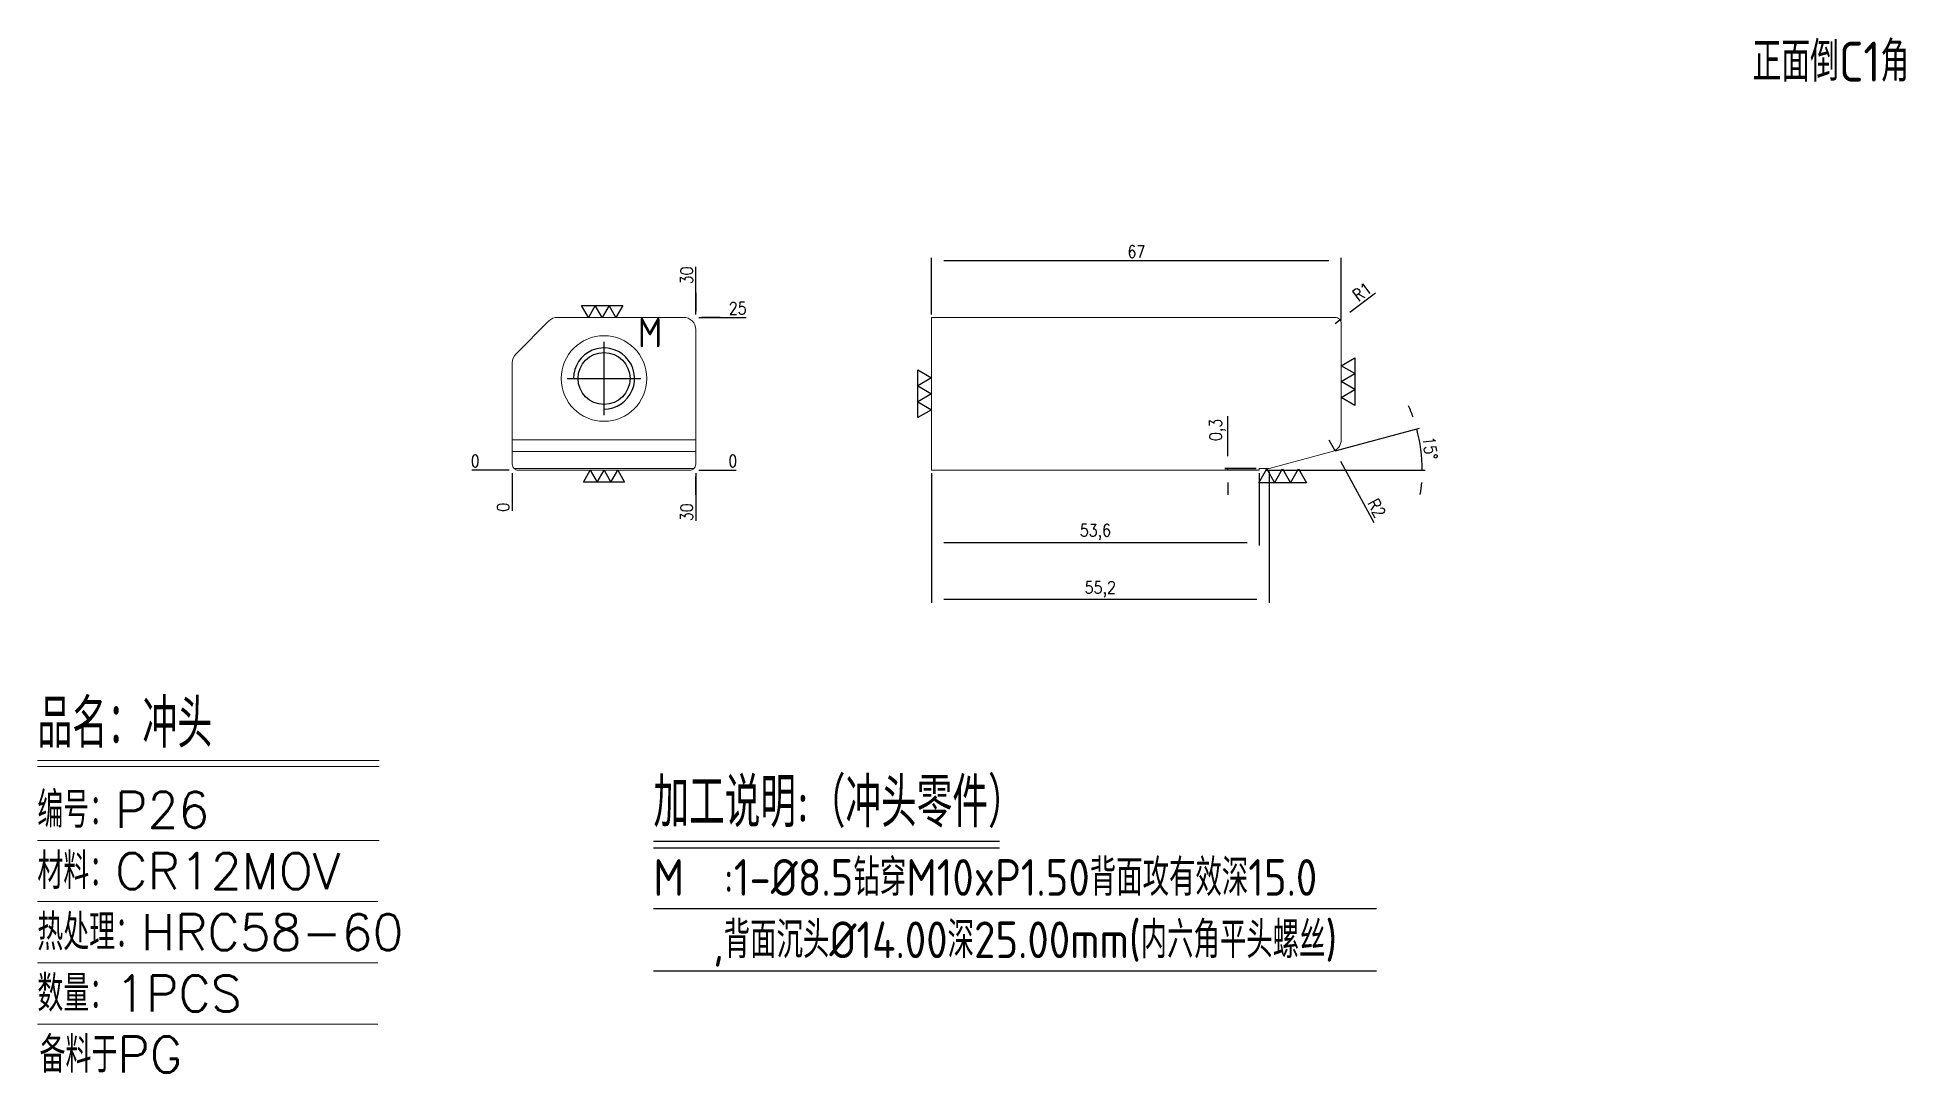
# Model space of a CAD drawing. Header units: millimetres. Extents: x 123308 to 123614, y 10963 to 11133.
import ezdxf
from ezdxf.enums import TextEntityAlignment as Align

# ---------------------------------------------------------------- set-up
doc = ezdxf.new("R2010")
doc.units = ezdxf.units.MM
doc.linetypes.add('CENTER', pattern=[0])
doc.linetypes.add('HIDDEN', pattern=[0])
for name, color, linetype in [('DIM', 4, 'Continuous'), ('PUNCH', 2, 'Continuous'), ('TEXT', 4, 'Continuous')]:
    doc.layers.add(name, color=color, linetype=linetype)
doc.styles.add('chinesef_fs', font='simplex.shx', dxfattribs={"bigfont": 'gbcbig.shx'})
doc.styles.add('gbenor', font='gbenor.shx', dxfattribs={"bigfont": 'gbcbig.shx'})
doc.styles.get("Standard").update_dxf_attribs({"font": 'txt.shx', "width": 0.85, "bigfont": 'ctxt.shx'})
doc.dimstyles.new('T-2-WX', dxfattribs={"dimtxt": 2, "dimasz": 2, "dimexe": 0.5, "dimexo": 0.5, "dimgap": 0.5, "dimtad": 1, "dimtxsty": 'Standard', "dimblk": 'OPEN30', "dimcen": 0, "dimazin": 3, "dimtfac": 1, "dimtmove": 0, "dimatfit": 3, "dimldrblk": 'OPEN30', "dimlwd": -1, "dimlwe": -1})

# ---------------------------------------------------------------- blocks, each defined once
blk = doc.blocks.new('*D7579')
at = {"layer": 'Defpoints', "color": 0}
for p in [(123385.72, 11061.86), (123415.72, 11061.86), (123420.72, 11061.86)]:
    blk.add_point(p, dxfattribs=at)
at = {"layer": 'DIM', "color": 0}
blk.add_line((123416.22, 11061.86), (123422.35, 11061.86), dxfattribs=at)
at = {"layer": 'DIM', "color": 0, "insert": (123421.78, 11063.36), "char_height": 2, "attachment_point": 5}
blk.add_mtext('0', dxfattribs=at)
blk = doc.blocks.new('_Open30')
blk = doc.blocks.new('*D7580')
at = {"layer": 'Defpoints', "color": 0}
for p in [(123415.72, 11086.86), (123420.72, 11086.86), (123385.72, 11061.86)]:
    blk.add_point(p, dxfattribs=at)
at = {"layer": 'DIM', "color": 0}
for p, q in [((123416.22, 11086.86), (123419.72, 11086.86)), ((123419.72, 11086.86), (123416.72, 11086.86)), ((123416.72, 11086.86), (123423.97, 11086.86))]:
    blk.add_line(p, q, dxfattribs=at)
at = {"layer": 'DIM', "color": 0, "insert": (123422.59, 11088.36), "char_height": 2, "attachment_point": 5}
blk.add_mtext('25', dxfattribs=at)
blk = doc.blocks.new('*D7581')
at = {"layer": 'Defpoints', "color": 0}
for p in [(123380.72, 11061.86), (123385.72, 11061.86), (123385.72, 11061.86)]:
    blk.add_point(p, dxfattribs=at)
at = {"layer": 'DIM', "color": 0}
blk.add_line((123385.22, 11061.86), (123379.08, 11061.86), dxfattribs=at)
at = {"layer": 'DIM', "color": 0, "insert": (123379.65, 11063.36), "char_height": 2, "attachment_point": 5}
blk.add_mtext('0', dxfattribs=at)
blk = doc.blocks.new('*D7582')
at = {"layer": 'Defpoints', "color": 0}
for p in [(123385.72, 11061.86), (123415.72, 11061.86), (123415.72, 11056.86)]:
    blk.add_point(p, dxfattribs=at)
at = {"layer": 'DIM', "color": 0}
for p, q in [((123415.72, 11061.36), (123415.72, 11057.86)), ((123415.72, 11057.86), (123415.72, 11060.86)), ((123415.72, 11060.86), (123415.72, 11053.61))]:
    blk.add_line(p, q, dxfattribs=at)
at = {"layer": 'DIM', "color": 0, "insert": (123414.22, 11054.99), "char_height": 2, "attachment_point": 5, "rotation": 90}
blk.add_mtext('30', dxfattribs=at)
blk = doc.blocks.new('*D7583')
at = {"layer": 'Defpoints', "color": 0}
for p in [(123385.72, 11061.86), (123385.72, 11061.86), (123385.72, 11056.86)]:
    blk.add_point(p, dxfattribs=at)
at = {"layer": 'DIM', "color": 0}
blk.add_line((123385.72, 11061.36), (123385.72, 11055.23), dxfattribs=at)
at = {"layer": 'DIM', "color": 0, "insert": (123384.22, 11055.8), "char_height": 2, "attachment_point": 5, "rotation": 90}
blk.add_mtext('0', dxfattribs=at)
blk = doc.blocks.new('*D7584')
at = {"layer": 'Defpoints', "color": 0}
for p in [(123415.72, 11091.86), (123415.72, 11086.86), (123385.72, 11061.86)]:
    blk.add_point(p, dxfattribs=at)
at = {"layer": 'DIM', "color": 0}
for p, q in [((123415.72, 11087.86), (123415.72, 11095.12)), ((123415.72, 11087.36), (123415.72, 11090.86)), ((123415.72, 11090.86), (123415.72, 11087.86))]:
    blk.add_line(p, q, dxfattribs=at)
at = {"layer": 'DIM', "color": 0, "insert": (123414.22, 11093.74), "char_height": 2, "attachment_point": 5, "rotation": 90}
blk.add_mtext('30', dxfattribs=at)
blk = doc.blocks.new('*D7585')
at = {"layer": 'Defpoints', "color": 0}
for p in [(123454.29, 11096.13), (123454.29, 11086.86), (123521.29, 11085.86)]:
    blk.add_point(p, dxfattribs=at)
at = {"layer": 'DIM', "color": 0}
for p, q in [((123454.29, 11087.36), (123454.29, 11096.63)), ((123519.29, 11096.13), (123456.29, 11096.13)), ((123521.29, 11086.36), (123521.29, 11096.63))]:
    blk.add_line(p, q, dxfattribs=at)
at = {"layer": 'DIM', "color": 0, "insert": (123487.79, 11097.63), "char_height": 2, "attachment_point": 5}
blk.add_mtext('67', dxfattribs=at)
blk = doc.blocks.new('*D7586')
at = {"layer": 'Defpoints', "color": 0}
for p in [(123521.09, 11086.46), (123520.29, 11085.86)]:
    blk.add_point(p, dxfattribs=at)
at = {"layer": 'DIM', "color": 0}
for p, q in [((123526.9, 11090.83), (123522.69, 11087.66)), ((123520.29, 11085.86), (123521.09, 11086.46))]:
    blk.add_line(p, q, dxfattribs=at)
at = {"layer": 'DIM', "color": 0, "insert": (123524.69, 11091.05), "char_height": 2, "attachment_point": 5, "rotation": 36.8899}
blk.add_mtext('R1', dxfattribs=at)
blk = doc.blocks.new('*D7587')
at = {"layer": 'Defpoints', "color": 0}
for p in [(123454.29, 11061.86), (123507.89, 11061.86), (123507.89, 11050.05)]:
    blk.add_point(p, dxfattribs=at)
at = {"layer": 'DIM', "color": 0}
for p, q in [((123454.29, 11061.36), (123454.29, 11049.55)), ((123507.89, 11061.36), (123507.89, 11049.55)), ((123456.29, 11050.05), (123505.89, 11050.05))]:
    blk.add_line(p, q, dxfattribs=at)
at = {"layer": 'DIM', "color": 0, "insert": (123481.09, 11051.74), "char_height": 2, "attachment_point": 5}
blk.add_mtext('53,6', dxfattribs=at)
blk = doc.blocks.new('*D7588')
at = {"layer": 'Defpoints', "color": 0}
for p in [(123502.77, 11062.16), (123507.89, 11062.16), (123507.89, 11061.86)]:
    blk.add_point(p, dxfattribs=at)
at = {"layer": 'DIM', "color": 0}
for p, q in [((123502.77, 11064.16), (123502.77, 11070.73)), ((123507.39, 11062.16), (123502.27, 11062.16)), ((123507.39, 11061.86), (123502.27, 11061.86)), ((123502.77, 11061.86), (123502.77, 11062.16)), ((123502.77, 11059.86), (123502.77, 11057.86))]:
    blk.add_line(p, q, dxfattribs=at)
at = {"layer": 'DIM', "color": 0, "insert": (123501.08, 11068.45), "char_height": 2, "attachment_point": 5, "rotation": 90}
blk.add_mtext('0,3', dxfattribs=at)
blk = doc.blocks.new('*D7589')
at = {"layer": 'Defpoints', "color": 0}
for p in [(123454.29, 11061.86), (123509.49, 11062.16), (123454.29, 11040.69)]:
    blk.add_point(p, dxfattribs=at)
at = {"layer": 'DIM', "color": 0}
for p, q in [((123509.49, 11061.66), (123509.49, 11040.19)), ((123454.29, 11061.36), (123454.29, 11040.19)), ((123507.49, 11040.69), (123456.29, 11040.69))]:
    blk.add_line(p, q, dxfattribs=at)
at = {"layer": 'DIM', "color": 0, "insert": (123481.89, 11042.38), "char_height": 2, "attachment_point": 5}
blk.add_mtext('55,2', dxfattribs=at)
blk = doc.blocks.new('*D7590')
at = {"layer": 'Defpoints', "color": 0}
for p in [(123519.81, 11064.93), (123454.29, 11061.86), (123507.89, 11061.86), (123509.49, 11062.16), (123534.43, 11064.14)]:
    blk.add_point(p, dxfattribs=at)
at = {"layer": 'DIM', "color": 0}
for p, q in [((123520.29, 11065.06), (123534.12, 11068.76)), ((123508.87, 11061.86), (123535.03, 11061.86))]:
    blk.add_line(p, q, dxfattribs=at)
for start, end in [(19.382, 23.764), (0, 15), (351.236, 355.618)]:
    blk.add_arc((123508.37, 11061.86), 26.16, start, end, dxfattribs=at)
at = {"layer": 'DIM', "color": 0, "insert": (123535.84, 11065.48), "char_height": 2, "attachment_point": 5, "rotation": 277.5}
blk.add_mtext('15%%d', dxfattribs=at)
blk = doc.blocks.new('*D7591')
at = {"layer": 'Defpoints', "color": 0}
for p in [(123519.29, 11066.86), (123520.24, 11065.1)]:
    blk.add_point(p, dxfattribs=at)
at = {"layer": 'DIM', "color": 0}
for p, q in [((123519.29, 11066.86), (123520.24, 11065.1)), ((123521.2, 11063.34), (123526.65, 11053.29))]:
    blk.add_line(p, q, dxfattribs=at)
at = {"layer": 'DIM', "color": 0, "insert": (123527.08, 11055.65), "char_height": 2, "attachment_point": 5, "rotation": 298.4844}
blk.add_mtext('R2', dxfattribs=at)

msp = doc.modelspace()

# ---------------------------------------------------------------- linework, layer by layer
at = {"layer": 'DIM', "color": 4, "linetype": 'Continuous', "lineweight": 13}
for p, q in [((123308.039, 11014.404), (123363.958, 11014.404)), ((123308.039, 11013.373), (123363.958, 11013.373)), ((123308.039, 11001.301), (123363.958, 11001.301)), ((123308.039, 10991.289), (123363.715, 10991.289)), ((123308.039, 10981.278), (123363.715, 10981.278)), ((123308.039, 10971.267), (123363.715, 10971.267))]:
    msp.add_line(p, q, dxfattribs=at)
at = {"layer": 'PUNCH', "linetype": 'HIDDEN', "lineweight": 15, "ltscale": 3}
for p, q in [((123415.718, 11066.861, 0), (123385.718, 11066.861, 0)), ((123415.718, 11064.929, 0), (123385.718, 11064.929, 0)), ((123415.432, 11062.164, 0), (123386.003, 11062.164, 0))]:
    msp.add_line(p, q, dxfattribs=at)
at = {"layer": 'PUNCH', "linetype": 'Continuous', "lineweight": 15}
msp.add_lwpolyline([(123385.718, 11079.45), (123385.718, 11062.864, 0.4142136), (123386.718, 11061.864), (123414.718, 11061.864, 0.4142136), (123415.718, 11062.864), (123415.718, 11084.864, 0.4142136), (123413.718, 11086.864), (123393.132, 11086.864, 0.1989124), (123391.718, 11086.278), (123386.303, 11080.864, 0.1989124)], format="xyb", close=True, dxfattribs=at)
msp.add_lwpolyline([(123454.29, 11061.864), (123507.89, 11061.864), (123507.89, 11062.164), (123509.49, 11062.164), (123519.807, 11064.929, 0.3394543), (123521.29, 11066.861), (123521.29, 11085.864, 0.4142136), (123520.29, 11086.864), (123454.29, 11086.864), (123454.29, 11061.864), (123489.49, 11061.864)], format="xyb", dxfattribs=at)
at = {"layer": 'PUNCH', "linetype": 'CENTER'}
for points in [[(123400.718, 11070.864), (123400.718, 11082.864)], [(123394.718, 11076.864), (123406.718, 11076.864)]]:
    msp.add_lwpolyline(points, dxfattribs=at)
at = {"layer": 'PUNCH'}
msp.add_lwpolyline([(123400.718, 11071.864, 2.4142136), (123395.718, 11076.864)], format="xyb", dxfattribs=at)
at = {"layer": 'PUNCH', "linetype": 'HIDDEN', "lineweight": 15, "ltscale": 3}
msp.add_circle((123400.718, 11076.864), 7, dxfattribs=at)
at = {"layer": 'PUNCH'}
msp.add_circle((123400.718, 11076.864), 4.25, dxfattribs=at)
at = {"layer": 'TEXT', "color": 3}
for p, q in [((123408.797, 11001.159), (123465.382, 11001.159)), ((123408.797, 11000.109), (123465.382, 11000.109)), ((123408.797, 10990.149), (123527.084, 10990.149)), ((123408.797, 10979.949), (123527.084, 10979.949))]:
    msp.add_line(p, q, dxfattribs=at)
at = {"layer": 'TEXT'}
for points in [[(123403.787, 11088.814), (123402.661, 11086.864), (123401.535, 11088.814), (123400.41, 11086.864), (123399.284, 11088.814), (123398.158, 11086.864), (123397.032, 11088.814), (123403.787, 11088.814)], [(123523.54, 11072.465), (123521.29, 11073.764), (123523.54, 11075.063), (123521.29, 11076.362), (123523.54, 11077.661), (123521.29, 11078.96), (123523.54, 11080.259), (123523.54, 11072.465)], [(123452.04, 11078.261), (123454.29, 11076.962), (123452.04, 11075.663), (123454.29, 11074.364), (123452.04, 11073.065), (123454.29, 11071.766), (123452.04, 11070.467), (123452.04, 11078.261)], [(123397.34, 11059.914), (123398.466, 11061.864), (123399.592, 11059.914), (123400.718, 11061.864), (123401.843, 11059.914), (123402.969, 11061.864), (123404.095, 11059.914), (123397.34, 11059.914)], [(123507.808, 11059.826), (123509.107, 11062.076), (123510.406, 11059.826), (123511.705, 11062.076), (123513.004, 11059.826), (123514.303, 11062.076), (123515.602, 11059.826), (123507.808, 11059.826)]]:
    msp.add_lwpolyline(points, close=True, dxfattribs=at)

# ---------------------------------------------------------------- texts
at = {"layer": 'DIM', "color": 3, "linetype": 'Continuous', "lineweight": 13, "style": 'chinesef_fs'}
for s, height, p in [('品名：冲头', 7.9502, (123308.039, 11016.465)), ('编号：P26', 5.889, (123308.039, 11003.362)), ('材料：CR12MOV', 5.889, (123308.039, 10993.351)), ('热处理：HRC58-60', 5.88901, (123308.039, 10983.339)), ('数量：1PCS', 5.889, (123308.039, 10973.328)), ('备料于PG', 5.889, (123308.398, 10963.317))]:
    msp.add_text(s, height=height, dxfattribs=at).set_placement(p)
at = {"layer": 'TEXT', "color": 4, "lineweight": 18, "style": 'gbenor'}
msp.add_text('正面倒C1角', height=6.5409, dxfattribs=at).set_placement((123588.565, 11125.428))
at = {"layer": 'TEXT', "color": 4, "style": 'gbenor'}
msp.add_text('M', height=4.8, dxfattribs=at).set_placement((123408.241, 11084.388), align=Align.MIDDLE_CENTER)
for s, height, p in [('加工说明:（冲头零件）', 8.1, (123408.797, 11003.469)), ('M  :1-%%C8.5钻穿M10xP1.50背面攻有效深15.0', 6, (123408.797, 10992.249)), ('   ,背面沉头%%C14.00深25.00mm(内六角平头螺丝)', 6, (123408.797, 10982.049))]:
    msp.add_text(s, height=height, dxfattribs=at).set_placement(p)

# ---------------------------------------------------------------- dimensions: what is measured, and where the dimension line sits
at = {"layer": 'DIM'}
for base, p1, p2, picture, middle in [((123454.29, 11096.129), (123521.29, 11085.864), (123454.29, 11086.864), '*D7585', (123487.79, 11097.629)), ((123454.29, 11040.691), (123509.49, 11062.164), (123454.29, 11061.864), '*D7589', (123481.89, 11042.381)), ((123507.89, 11050.049), (123454.29, 11061.864), (123507.89, 11061.864), '*D7587', (123481.09, 11051.739))]:
    dim = msp.add_linear_dim(base=base, p1=p1, p2=p2, dimstyle='T-2-WX', dxfattribs=at)
    dim.commit()
    dim.dimension.update_dxf_attribs({"geometry": picture, "text_midpoint": middle})
for feature_location, offset, dtype, origin, picture, middle in [((123415.718, 11086.864), (0, 5), 1, (123385.718, 11061.864), '*D7584', (123414.218, 11093.74)), ((123415.718, 11086.864), (5, 0), 0, (123385.718, 11061.864), '*D7580', (123422.594, 11088.364)), ((123385.717506811, 11061.864080486), (-5, 0), 0, (123385.717506811, 11061.864080486), '*D7581', (123379.650840144, 11063.364080486)), ((123415.717506831, 11061.864080486), (5, 0), 0, (123385.717506811, 11061.864080486), '*D7579', (123421.784173498, 11063.364080486)), ((123385.717506811, 11061.864080486), (0, -5), 1, (123385.717506811, 11061.864080486), '*D7583', (123384.217506811, 11055.79741382)), ((123415.718, 11061.864), (0, -5), 1, (123385.718, 11061.864), '*D7582', (123414.218, 11054.988))]:
    dim = msp.add_ordinate_dim(feature_location=feature_location, offset=offset, dtype=dtype, origin=origin, dimstyle='T-2-WX', dxfattribs=at)
    dim.commit()
    dim.dimension.update_dxf_attribs({"geometry": picture, "text_midpoint": middle})
dim = msp.add_radius_dim(center=(123520.29, 11085.864), mpoint=(123521.09, 11086.464), dimstyle='T-2-WX', dxfattribs=at)
dim.commit()
dim.dimension.update_dxf_attribs({"geometry": '*D7586', "text_midpoint": (123524.695, 11091.046)})
dim = msp.add_angular_dim_2l(base=(123534.427, 11064.144), line1=((123509.49, 11062.164), (123519.807, 11064.929)), line2=((123454.29, 11061.864), (123507.89, 11061.864)), dimstyle='T-2-WX', dxfattribs=at)
dim.commit()
dim.dimension.update_dxf_attribs({"geometry": '*D7590', "text_midpoint": (123535.837, 11065.48)})
dim = msp.add_linear_dim(base=(123502.77, 11062.164), p1=(123507.89, 11061.864), p2=(123507.89, 11062.164), angle=90, dimstyle='T-2-WX', dxfattribs=at)
dim.commit()
dim.dimension.update_dxf_attribs({"geometry": '*D7588', "text_midpoint": (123501.079, 11068.445)})
dim = msp.add_radius_dim(center=(123519.29, 11066.861), mpoint=(123520.244, 11065.103), dimstyle='T-2-WX', dxfattribs=at)
dim.commit()
dim.dimension.update_dxf_attribs({"geometry": '*D7591', "text_midpoint": (123525.758, 11054.939), "dimtype": 164})

doc.saveas('drawing.dxf')
